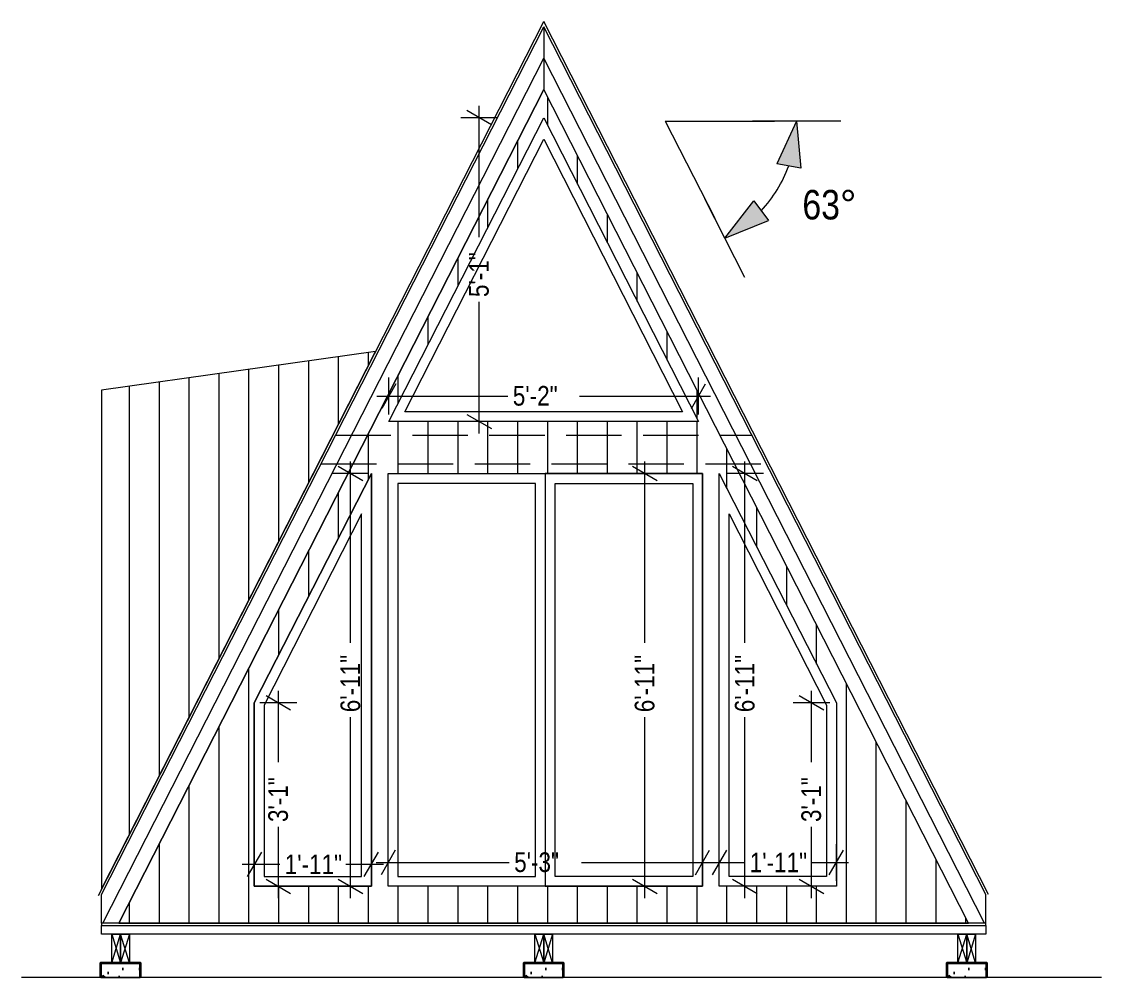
# Model space of a CAD drawing. Header units: millimetres. Extents: x -439715 to -404390, y 28946 to 67850.
# Drawn here: x -409885 to -404390, y 45985 to 50849 of the extents above; entities that cross this region are included whole.
import ezdxf

# ---------------------------------------------------------------- set-up
doc = ezdxf.new("R2010")
doc.units = ezdxf.units.MM
doc.header["$MEASUREMENT"] = 0
doc.linetypes.add('Hidden Line', pattern=[391.222223, 282.222223, -109])
for name, color, linetype, lineweight in [('2D Drafting - General_Pen_No__1', 7, 'Continuous', 13), ('2D Drafting - General_Pen_No__6', 5, 'Continuous', 35), ('A-raam_Pen_No__1', 7, 'Continuous', 13), ('Dimensioning - General_Pen_No__1', 7, 'Continuous', 13), ('vundament_Pen_No__1', 7, 'Continuous', 13), ('vundament_Pen_No__7', 7, 'Continuous', 35)]:
    doc.layers.add(name, color=color, linetype=linetype, lineweight=lineweight)
doc.layers.add('Dimensioning - General', color=7, linetype='Continuous')
doc.styles.add('GENERATED_STYLE_2', font='techl___.ttf')
doc.dimstyles.new('GENERATED_STYLE__3', dxfattribs={"dimtxt": 100, "dimasz": 95, "dimexe": 0.18, "dimexo": 0.0625, "dimgap": 0.09, "dimtad": 0, "dimdec": 0, "dimlfac": 0.03937, "dimzin": 0, "dimdsep": 46, "dimlunit": 4, "dimtxsty": 'GENERATED_STYLE_2', "dimblk": 'ARROWHEAD_2', "dimblk1": 'ARROWHEAD_2', "dimblk2": 'ARROWHEAD_2', "dimcen": 0.09, "dimse1": 1, "dimse2": 1, "dimclrd": 7, "dimclre": 7, "dimclrt": 7, "dimadec": 0, "dimazin": 0, "dimtfac": 1, "dimtdec": 4, "dimtmove": 0, "dimatfit": 3, "dimfxl": 1, "dimtolj": 1, "dimtzin": 0, "dimarcsym": 0})
doc.dimstyles.new('GENERATED_STYLE__4', dxfattribs={"dimtxt": 100, "dimasz": 95, "dimexe": 0.18, "dimexo": 0.0625, "dimgap": 0.09, "dimtad": 0, "dimtih": 1, "dimtoh": 1, "dimdec": 0, "dimlfac": 0.03937, "dimzin": 0, "dimdsep": 46, "dimlunit": 4, "dimtxsty": 'GENERATED_STYLE_2', "dimblk": 'ARROWHEAD_2', "dimblk1": 'ARROWHEAD_2', "dimblk2": 'ARROWHEAD_2', "dimcen": 0.09, "dimse1": 1, "dimse2": 1, "dimclrd": 7, "dimclre": 7, "dimclrt": 7, "dimadec": 0, "dimazin": 0, "dimtfac": 1, "dimtdec": 4, "dimtmove": 0, "dimatfit": 3, "dimfxl": 1, "dimtolj": 1, "dimtzin": 0, "dimarcsym": 0})
doc.dimstyles.new('GENERATED_STYLE__5', dxfattribs={"dimtxt": 150, "dimasz": 228, "dimexe": 0.18, "dimexo": 40, "dimgap": 0.09, "dimtad": 1, "dimtih": 1, "dimtoh": 1, "dimdec": 0, "dimzin": 0, "dimdsep": 46, "dimtxsty": 'GENERATED_STYLE_2', "dimblk": 'ARROWHEAD_5', "dimblk1": 'ARROWHEAD_5', "dimblk2": 'ARROWHEAD_5', "dimcen": 0.09, "dimclrd": 7, "dimclre": 7, "dimclrt": 7, "dimadec": 0, "dimazin": 0, "dimtfac": 1, "dimtdec": 4, "dimtmove": 0, "dimatfit": 3, "dimfxl": 1, "dimtolj": 1, "dimtzin": 0, "dimarcsym": 0})
pattern_1 = [(90, (0, 0), (-152, 0), [])]

# ---------------------------------------------------------------- blocks, each defined once
blk = doc.blocks.new('*D156')
at = {"layer": 'Dimensioning - General_Pen_No__1', "color": 7, "linetype": 'Continuous', "lineweight": 13, "transparency": 16777216}
for p, q in [((-408148.3, 48513), (-408273.3, 48585.2)), ((-408210.8, 48549.1), (-408210.8, 48610.2)), ((-408117.1, 48549.1), (-408304.6, 48549.1)), ((-408210.8, 47688.4), (-408210.8, 48549.1)), ((-408210.8, 46449.1), (-408210.8, 47309.9)), ((-408273.3, 46485.2), (-408148.3, 46413)), ((-408117.1, 46449.1), (-408304.6, 46449.1)), ((-408210.8, 46388), (-408210.8, 46449.1))]:
    blk.add_line(p, q, dxfattribs=at)
at = {"layer": 'Dimensioning - General_Pen_No__1', "color": 7, "lineweight": 13, "transparency": 16777216, "insert": (-408160.8, 47334.8), "char_height": 100, "attachment_point": 7, "rotation": 90, "style": 'GENERATED_STYLE_2'}
blk.add_mtext('\\A1;{\\pql;\\fTechnicLite|b0|i0|c2|p2;6\'-11"}', dxfattribs=at)
blk = doc.blocks.new('ARROWHEAD_2')
at = {"color": 0, "linetype": 'Continuous', "lineweight": 0}
for p, q in [((-0.378, -0.655), (0.378, 0.655)), ((0, 0), (-1, 0))]:
    blk.add_line(p, q, dxfattribs=at)
blk = doc.blocks.new('*D157')
at = {"layer": 'Dimensioning - General_Pen_No__1', "color": 7, "linetype": 'Continuous', "lineweight": 13, "transparency": 16777216}
for p, q in [((-408701, 46467), (-408701, 46654.5)), ((-408104.9, 46467), (-408104.9, 46654.5)), ((-408664.9, 46623.2), (-408737.1, 46498.2)), ((-408141, 46498.2), (-408068.8, 46623.2)), ((-408762.1, 46560.7), (-408701, 46560.7)), ((-408701, 46560.7), (-408570.9, 46560.7)), ((-408235.1, 46560.7), (-408104.9, 46560.7)), ((-408104.9, 46560.7), (-408043.8, 46560.7))]:
    blk.add_line(p, q, dxfattribs=at)
at = {"layer": 'Dimensioning - General_Pen_No__1', "color": 7, "lineweight": 13, "transparency": 16777216, "insert": (-408546, 46510.7), "char_height": 100, "attachment_point": 7, "style": 'GENERATED_STYLE_2'}
blk.add_mtext('\\A1;{\\pql;\\fTechnicLite|b0|i0|c2|p2;1\'-11"}', dxfattribs=at)
blk = doc.blocks.new('*D158')
at = {"layer": 'Dimensioning - General_Pen_No__1', "color": 7, "linetype": 'Continuous', "lineweight": 13, "transparency": 16777216}
for p, q in [((-408515.7, 47346), (-408640.7, 47418.1)), ((-408578.2, 47382), (-408578.2, 47443.2)), ((-408484.4, 47382), (-408671.9, 47382)), ((-408578.2, 47080.1), (-408578.2, 47382)), ((-408578.2, 46449.1), (-408578.2, 46751.1)), ((-408640.7, 46485.2), (-408515.7, 46413)), ((-408484.4, 46449.1), (-408671.9, 46449.1)), ((-408578.2, 46388), (-408578.2, 46449.1))]:
    blk.add_line(p, q, dxfattribs=at)
at = {"layer": 'Dimensioning - General_Pen_No__1', "color": 7, "lineweight": 13, "transparency": 16777216, "insert": (-408528.2, 46775.9), "char_height": 100, "attachment_point": 7, "rotation": 90, "style": 'GENERATED_STYLE_2'}
blk.add_mtext('\\A1;{\\pql;\\fTechnicLite|b0|i0|c2|p2;3\'-1"}', dxfattribs=at)
blk = doc.blocks.new('*D159')
at = {"layer": 'Dimensioning - General_Pen_No__1', "color": 7, "linetype": 'Continuous', "lineweight": 13, "transparency": 16777216}
for p, q in [((-408016.2, 48850), (-408016.2, 49037.5)), ((-406440.5, 48850), (-406440.5, 49037.5)), ((-407980.1, 49006.2), (-408052.3, 48881.2)), ((-406476.5, 48881.2), (-406404.4, 49006.2)), ((-408077.3, 48943.7), (-408016.2, 48943.7)), ((-408016.2, 48943.7), (-407410.3, 48943.7)), ((-407046.4, 48943.7), (-406440.5, 48943.7)), ((-406440.5, 48943.7), (-406379.3, 48943.7))]:
    blk.add_line(p, q, dxfattribs=at)
at = {"layer": 'Dimensioning - General_Pen_No__1', "color": 7, "lineweight": 13, "transparency": 16777216, "insert": (-407385.4, 48893.7), "char_height": 100, "attachment_point": 7, "style": 'GENERATED_STYLE_2'}
blk.add_mtext('\\A1;{\\pql;\\fTechnicLite|b0|i0|c2|p2;5\'-2"}', dxfattribs=at)
blk = doc.blocks.new('*D160')
at = {"layer": 'Dimensioning - General_Pen_No__1', "color": 7, "linetype": 'Continuous', "lineweight": 13, "transparency": 16777216}
for p, q in [((-407494.2, 50324.3), (-407619.2, 50396.5)), ((-407556.7, 50360.4), (-407556.7, 50421.5)), ((-407462.9, 50360.4), (-407650.4, 50360.4)), ((-407556.7, 49751.8), (-407556.7, 50360.4)), ((-407556.7, 48814.1), (-407556.7, 49422.8)), ((-407619.2, 48850.2), (-407494.2, 48778)), ((-407462.9, 48814.1), (-407650.4, 48814.1)), ((-407556.7, 48753), (-407556.7, 48814.1))]:
    blk.add_line(p, q, dxfattribs=at)
at = {"layer": 'Dimensioning - General_Pen_No__1', "color": 7, "lineweight": 13, "transparency": 16777216, "insert": (-407506.7, 49447.6), "char_height": 100, "attachment_point": 7, "rotation": 90, "style": 'GENERATED_STYLE_2'}
blk.add_mtext('\\A1;{\\pql;\\fTechnicLite|b0|i0|c2|p2;5\'-1"}', dxfattribs=at)
blk = doc.blocks.new('*D161')
at = {"layer": 'Dimensioning - General_Pen_No__1', "color": 7, "linetype": 'Continuous', "lineweight": 13, "transparency": 16777216}
for p, q in [((-406141.7, 48513), (-406266.7, 48585.2)), ((-406204.2, 48549.1), (-406204.2, 48610.2)), ((-406110.4, 48549.1), (-406297.9, 48549.1)), ((-406204.2, 47688.4), (-406204.2, 48549.1)), ((-406204.2, 46449.1), (-406204.2, 47309.9)), ((-406266.7, 46485.2), (-406141.7, 46413)), ((-406110.4, 46449.1), (-406297.9, 46449.1)), ((-406204.2, 46388), (-406204.2, 46449.1))]:
    blk.add_line(p, q, dxfattribs=at)
at = {"layer": 'Dimensioning - General_Pen_No__1', "color": 7, "lineweight": 13, "transparency": 16777216, "insert": (-406154.2, 47334.8), "char_height": 100, "attachment_point": 7, "rotation": 90, "style": 'GENERATED_STYLE_2'}
blk.add_mtext('\\A1;{\\pql;\\fTechnicLite|b0|i0|c2|p2;6\'-11"}', dxfattribs=at)
blk = doc.blocks.new('*D162')
at = {"layer": 'Dimensioning - General_Pen_No__1', "color": 7, "linetype": 'Continuous', "lineweight": 13, "transparency": 16777216}
for p, q in [((-406334.9, 46476.4), (-406334.9, 46663.9)), ((-405738.8, 46476.4), (-405738.8, 46663.9)), ((-406298.8, 46632.7), (-406371, 46507.7)), ((-405774.9, 46507.7), (-405702.8, 46632.7)), ((-406396, 46570.2), (-406334.9, 46570.2)), ((-406334.9, 46570.2), (-406204.8, 46570.2)), ((-405869, 46570.2), (-405738.8, 46570.2)), ((-405738.8, 46570.2), (-405677.7, 46570.2))]:
    blk.add_line(p, q, dxfattribs=at)
at = {"layer": 'Dimensioning - General_Pen_No__1', "color": 7, "lineweight": 13, "transparency": 16777216, "insert": (-406179.9, 46520.2), "char_height": 100, "attachment_point": 7, "style": 'GENERATED_STYLE_2'}
blk.add_mtext('\\A1;{\\pql;\\fTechnicLite|b0|i0|c2|p2;1\'-11"}', dxfattribs=at)
blk = doc.blocks.new('*D163')
at = {"layer": 'Dimensioning - General_Pen_No__1', "color": 7, "linetype": 'Continuous', "lineweight": 13, "transparency": 16777216}
for p, q in [((-405803.2, 47346), (-405928.2, 47418.1)), ((-405865.7, 47382), (-405865.7, 47443.2)), ((-405772, 47382), (-405959.5, 47382)), ((-405865.7, 47080.1), (-405865.7, 47382)), ((-405865.7, 46449.1), (-405865.7, 46751.1)), ((-405928.2, 46485.2), (-405803.2, 46413)), ((-405772, 46449.1), (-405959.5, 46449.1)), ((-405865.7, 46388), (-405865.7, 46449.1))]:
    blk.add_line(p, q, dxfattribs=at)
at = {"layer": 'Dimensioning - General_Pen_No__1', "color": 7, "lineweight": 13, "transparency": 16777216, "insert": (-405815.7, 46775.9), "char_height": 100, "attachment_point": 7, "rotation": 90, "style": 'GENERATED_STYLE_2'}
blk.add_mtext('\\A1;{\\pql;\\fTechnicLite|b0|i0|c2|p2;3\'-1"}', dxfattribs=at)
blk = doc.blocks.new('*D164')
at = {"layer": 'Dimensioning - General_Pen_No__1', "color": 7, "linetype": 'Continuous', "lineweight": 13, "transparency": 16777216}
for p, q in [((-408019.9, 46476.4), (-408019.9, 46663.9)), ((-406419.9, 46476.4), (-406419.9, 46663.9)), ((-407983.8, 46632.7), (-408056, 46507.7)), ((-406456, 46507.7), (-406383.8, 46632.7)), ((-408081, 46570.2), (-408019.9, 46570.2)), ((-408019.9, 46570.2), (-407403.3, 46570.2)), ((-407036.5, 46570.2), (-406419.9, 46570.2)), ((-406419.9, 46570.2), (-406358.8, 46570.2))]:
    blk.add_line(p, q, dxfattribs=at)
at = {"layer": 'Dimensioning - General_Pen_No__1', "color": 7, "lineweight": 13, "transparency": 16777216, "insert": (-407378.5, 46520.2), "char_height": 100, "attachment_point": 7, "style": 'GENERATED_STYLE_2'}
blk.add_mtext('\\A1;{\\pql;\\fTechnicLite|b0|i0|c2|p2;5\'-3"}', dxfattribs=at)
blk = doc.blocks.new('*D165')
at = {"layer": 'Dimensioning - General_Pen_No__1', "color": 7, "linetype": 'Continuous', "lineweight": 13, "transparency": 16777216}
for p, q in [((-406651.1, 48513), (-406776.1, 48585.2)), ((-406713.6, 48549.1), (-406713.6, 48610.2)), ((-406619.9, 48549.1), (-406807.4, 48549.1)), ((-406713.6, 47688.4), (-406713.6, 48549.1)), ((-406713.6, 46449.1), (-406713.6, 47309.9)), ((-406776.1, 46485.2), (-406651.1, 46413)), ((-406619.9, 46449.1), (-406807.4, 46449.1)), ((-406713.6, 46388), (-406713.6, 46449.1))]:
    blk.add_line(p, q, dxfattribs=at)
at = {"layer": 'Dimensioning - General_Pen_No__1', "color": 7, "lineweight": 13, "transparency": 16777216, "insert": (-406663.6, 47334.8), "char_height": 100, "attachment_point": 7, "rotation": 90, "style": 'GENERATED_STYLE_2'}
blk.add_mtext('\\A1;{\\pql;\\fTechnicLite|b0|i0|c2|p2;6\'-11"}', dxfattribs=at)
blk = doc.blocks.new('*D187')
at = {"layer": 'Dimensioning - General_Pen_No__1', "linetype": 'Continuous', "lineweight": 13, "transparency": 16777216}
for points in [[(-405941.2, 50343.3), (-406042.5, 50125.8), (-405920.2, 50104.3)], [(-406306.4, 49747.4), (-406083.9, 49837.2), (-406158.6, 49936.5)]]:
    blk.add_hatch(color=7, dxfattribs=at).paths.add_polyline_path(points)
at = {"layer": 'Dimensioning - General_Pen_No__1', "color": 7, "linetype": 'Continuous', "lineweight": 13, "transparency": 16777216}
for p, q in [((-405716.2, 50343.3), (-406166.2, 50343.3)), ((-405941.2, 50343.3), (-406042.5, 50125.8)), ((-405941.2, 50343.3), (-405920.2, 50104.3)), ((-405920.2, 50104.3), (-406042.5, 50125.8)), ((-406204.2, 49547), (-406408.5, 49947.9)), ((-406306.4, 49747.4), (-406158.6, 49936.5)), ((-406158.6, 49936.5), (-406083.9, 49837.2)), ((-406306.4, 49747.4), (-406083.9, 49837.2))]:
    blk.add_line(p, q, dxfattribs=at)
blk.add_arc((-406610, 50343.3), 668.7, 316.9571, 340.0429, dxfattribs=at)
at = {"layer": 'Dimensioning - General_Pen_No__1', "color": 7, "lineweight": 13, "transparency": 16777216, "insert": (-405911.9, 49840.5), "char_height": 150, "attachment_point": 7, "style": 'GENERATED_STYLE_2'}
blk.add_mtext('\\A1;{\\pql;\\fTechnicLite|b0|i0|c2|p2;63°}', dxfattribs=at)
blk = doc.blocks.new('ARROWHEAD_5')
at = {"linetype": 'Continuous', "lineweight": 0}
blk.add_hatch(color=0, dxfattribs=at).paths.add_polyline_path([(-1, 0.2679), (0, 0), (-1, -0.2679)])
at = {"color": 0, "linetype": 'Continuous', "lineweight": 0}
blk.add_line((0, 0), (-1, 0), dxfattribs=at)

msp = doc.modelspace()

# ---------------------------------------------------------------- hatches: boundary and pattern name
at = {"layer": '2D Drafting - General_Pen_No__1', "linetype": 'Continuous', "lineweight": 13}
h = msp.add_hatch(dxfattribs=at)
h.set_pattern_fill('PLANK_FLOOR_VERT', style=0, pattern_type=2)
h.set_pattern_definition(pattern_1)
h.paths.add_polyline_path([(-407228.3, 50503.6), (-409389.5, 46262.1), (-405067.2, 46262.1)])
h.paths.add_polyline_path([(-408019.9, 46449.1), (-408019.9, 48549.1), (-406419.9, 48549.1), (-406419.9, 46449.1)], flags=0)
h.paths.add_polyline_path([(-408016.2, 48814.1), (-407228.3, 50360.4), (-406440.5, 48814.1)], flags=0)
h.paths.add_polyline_path([(-406334.9, 48549.1), (-405738.8, 47382), (-405738.8, 46449.1), (-406334.9, 46449.1)], flags=0)
h.paths.add_polyline_path([(-408701, 47382), (-408104.9, 48549.1), (-408104.9, 46449.1), (-408701, 46449.1)], flags=0)
h = msp.add_hatch(dxfattribs=at)
h.set_pattern_fill('PLANK_FLOOR_VERT', style=0, pattern_type=2)
h.set_pattern_definition(pattern_1)
h.paths.add_polyline_path([(-409478.3, 48974.5), (-409478.3, 46433.8), (-408083.8, 49170.5)])
at = {"layer": 'vundament_Pen_No__7', "linetype": 'Continuous', "lineweight": 35}
h = msp.add_hatch(dxfattribs=at)
h.set_pattern_fill('AR_CONC', style=0, pattern_type=2)
h.set_pattern_definition([(50, (-2256297.87, -634404.9), (-182.184669, 15.939086), [19.05, -209.55]), (355, (-2256297.87, -634404.9), (-35.242826, 191.056643), [15.24, -167.64]), (100.451, (-2256282.68, -634406.23), (146.942502, 175.116688), [16.19, -178.09]), (46.1842, (-2256297.87, -634354.1), (-271.07904, 42.042328), [28.575, -314.325]), (96.6356, (-2256275.28, -634357.6), (237.404234, 247.425556), [24.285, -267.135]), (351.184, (-2256297.87, -634354.1), (237.404606, 247.425118), [22.86, -251.46]), (21, (-2256272.47, -634366.8), (-151.61488, 102.265519), [19.05, -209.55]), (326, (-2256272.47, -634366.8), (61.802028, 184.187966), [15.24, -167.64]), (71.4514, (-2256259.83, -634375.32), (213.41649, 81.922858), [16.19, -178.09]), (37.5, (-2256297.865, -634404.9), (3.0886033, 84.5550389), [0, -165.608, 0, -170.18, 0, -168.275]), (7.5, (-2256297.865, -634404.9), (66.8196625, 100.180575), [0, -97.028, 0, -161.798, 0, -64.135]), (327.5, (-2256354.51, -634404.9), (-135.5905952, 5.728744), [0, -63.5, 0, -198.12, 0, -262.89]), (317.5, (-2256379.91, -634404.9), (148.1291814, 25.426491), [0, -82.55, 0, -131.572, 0, -186.69])])
h.paths.add_polyline_path([(-409280.8, 46060.1), (-409480.8, 46060.1), (-409480.8, 45985.2), (-409280.8, 45985.2)])
h = msp.add_hatch(dxfattribs=at)
h.set_pattern_fill('AR_CONC', style=0, pattern_type=2)
h.set_pattern_definition([(50, (-2254145.37, -634404.9), (-182.184669, 15.939086), [19.05, -209.55]), (355, (-2254145.37, -634404.9), (-35.242826, 191.056643), [15.24, -167.64]), (100.451, (-2254130.18, -634406.23), (146.942502, 175.116688), [16.19, -178.09]), (46.1842, (-2254145.37, -634354.1), (-271.07904, 42.042328), [28.575, -314.325]), (96.6356, (-2254122.78, -634357.6), (237.404234, 247.425556), [24.285, -267.135]), (351.184, (-2254145.37, -634354.1), (237.404606, 247.425118), [22.86, -251.46]), (21, (-2254119.97, -634366.8), (-151.61488, 102.265519), [19.05, -209.55]), (326, (-2254119.97, -634366.8), (61.802028, 184.187966), [15.24, -167.64]), (71.4514, (-2254107.33, -634375.32), (213.41649, 81.922858), [16.19, -178.09]), (37.5, (-2254145.365, -634404.9), (3.0886033, 84.5550389), [0, -165.608, 0, -170.18, 0, -168.275]), (7.5, (-2254145.365, -634404.9), (66.8196625, 100.180575), [0, -97.028, 0, -161.798, 0, -64.135]), (327.5, (-2254202.01, -634404.9), (-135.5905952, 5.728744), [0, -63.5, 0, -198.12, 0, -262.89]), (317.5, (-2254227.41, -634404.9), (148.1291814, 25.426491), [0, -82.55, 0, -131.572, 0, -186.69])])
h.paths.add_polyline_path([(-407128.3, 46060.1), (-407328.3, 46060.1), (-407328.3, 45985.2), (-407128.3, 45985.2)])
h = msp.add_hatch(dxfattribs=at)
h.set_pattern_fill('AR_CONC', style=0, pattern_type=2)
h.set_pattern_definition([(50, (-2251992.87, -634404.9), (-182.184669, 15.939086), [19.05, -209.55]), (355, (-2251992.87, -634404.9), (-35.242826, 191.056643), [15.24, -167.64]), (100.451, (-2251977.68, -634406.23), (146.942502, 175.116688), [16.19, -178.09]), (46.1842, (-2251992.87, -634354.1), (-271.07904, 42.042328), [28.575, -314.325]), (96.6356, (-2251970.28, -634357.6), (237.404234, 247.425556), [24.285, -267.135]), (351.184, (-2251992.87, -634354.1), (237.404606, 247.425118), [22.86, -251.46]), (21, (-2251967.47, -634366.8), (-151.61488, 102.265519), [19.05, -209.55]), (326, (-2251967.47, -634366.8), (61.802028, 184.187966), [15.24, -167.64]), (71.4514, (-2251954.83, -634375.32), (213.41649, 81.922858), [16.19, -178.09]), (37.5, (-2251992.865, -634404.9), (3.0886033, 84.5550389), [0, -165.608, 0, -170.18, 0, -168.275]), (7.5, (-2251992.865, -634404.9), (66.8196625, 100.180575), [0, -97.028, 0, -161.798, 0, -64.135]), (327.5, (-2252049.51, -634404.9), (-135.5905952, 5.728744), [0, -63.5, 0, -198.12, 0, -262.89]), (317.5, (-2252074.91, -634404.9), (148.1291814, 25.426491), [0, -82.55, 0, -131.572, 0, -186.69])])
h.paths.add_polyline_path([(-404975.8, 46060.1), (-405175.8, 46060.1), (-405175.8, 45985.2), (-404975.8, 45985.2)])

# ---------------------------------------------------------------- linework, layer by layer
at = {"layer": '2D Drafting - General_Pen_No__1', "color": 7, "linetype": 'Continuous', "lineweight": 13}
for p, q in [((-409494.1, 46402.6), (-407228.3, 50849.4)), ((-409478.3, 46407.1), (-407228.3, 50823)), ((-404964.9, 46407.2), (-407228.3, 50849.4)), ((-404978.3, 46407.1), (-407228.3, 50823)), ((-407228.3, 50823), (-407228.3, 50503.6)), ((-409470.9, 46262.1), (-407228.3, 50663.3)), ((-404985.8, 46262.1), (-407228.3, 50663.3)), ((-409389.5, 46262.1), (-407228.3, 50503.6)), ((-405067.2, 46262.1), (-407228.3, 50503.6)), ((-406610, 50343.3), (-406054.4, 50343.3)), ((-406610, 50343.3), (-406357.7, 49848.3)), ((-409478.3, 46262.1), (-409478.3, 46407.1)), ((-404978.3, 46262.1), (-404978.3, 46407.1)), ((-409425.8, 46060.1), (-409380.8, 46205.1)), ((-409425.8, 46205.1), (-409380.8, 46060.1)), ((-409335.8, 46060.1), (-409380.8, 46205.1)), ((-409335.8, 46205.1), (-409380.8, 46060.1)), ((-407273.3, 46060.1), (-407228.3, 46205.1)), ((-407273.3, 46205.1), (-407228.3, 46060.1)), ((-407183.3, 46060.1), (-407228.3, 46205.1)), ((-407183.3, 46205.1), (-407228.3, 46060.1)), ((-405120.8, 46060.1), (-405075.8, 46205.1)), ((-405120.8, 46205.1), (-405075.8, 46060.1)), ((-405030.8, 46060.1), (-405075.8, 46205.1)), ((-405030.8, 46205.1), (-405075.8, 46060.1)), ((-404390.5, 45985.2), (-409884.7, 45985.2))]:
    msp.add_line(p, q, dxfattribs=at)
at = {"layer": '2D Drafting - General_Pen_No__1', "color": 7, "linetype": 'Continuous', "lineweight": 13, "flags": 128}
for points in [[(-407228.3, 50503.6), (-409389.5, 46262.1), (-405067.2, 46262.1)], [(-408016.2, 48814.1), (-407228.3, 50360.4), (-406440.5, 48814.1)], [(-407228.3, 50360.4), (-406440.5, 48814.1), (-408016.2, 48814.1)], [(-407228.3, 50250.3), (-406522, 48864.1), (-407934.6, 48864.1)], [(-409478.3, 48974.5), (-409478.3, 46433.8), (-408083.8, 49170.5)], [(-408701, 47382), (-408104.9, 48549.1), (-408104.9, 46449.1), (-408701, 46449.1)], [(-408104.9, 48549.1), (-408701, 47382), (-408701, 46449.1), (-408104.9, 46449.1)], [(-408019.9, 46449.1), (-408019.9, 48549.1), (-406419.9, 48549.1), (-406419.9, 46449.1)], [(-408019.9, 48549.1), (-407219.9, 48549.1), (-407219.9, 46449.1), (-408019.9, 46449.1)], [(-408019.9, 48549.1), (-406419.9, 48549.1), (-406419.9, 46449.1), (-408019.9, 46449.1)], [(-406419.9, 48549.1), (-407219.9, 48549.1), (-407219.9, 46449.1), (-406419.9, 46449.1)], [(-406334.9, 48549.1), (-405738.8, 47382), (-405738.8, 46449.1), (-406334.9, 46449.1)], [(-406334.9, 48549.1), (-405738.8, 47382), (-405738.8, 46449.1), (-406334.9, 46449.1)], [(-407269.9, 48499.1), (-407969.9, 48499.1), (-407969.9, 46499.1), (-407269.9, 46499.1)], [(-407169.9, 48499.1), (-406469.9, 48499.1), (-406469.9, 46499.1), (-407169.9, 46499.1)], [(-408154.9, 48343.7), (-408651, 47370), (-408651, 46499.1), (-408154.9, 46499.1)], [(-406284.9, 48343.7), (-405788.8, 47370), (-405788.8, 46499.1), (-406284.9, 46499.1)], [(-409478.3, 46250.1), (-404978.3, 46250.1), (-404978.3, 46262.1), (-409478.3, 46262.1)], [(-409478.3, 46250.1), (-404978.3, 46250.1), (-404978.3, 46205.1), (-409478.3, 46205.1)], [(-409425.8, 46205.1), (-409380.8, 46205.1), (-409380.8, 46060.1), (-409425.8, 46060.1)], [(-409380.8, 46205.1), (-409335.8, 46205.1), (-409335.8, 46060.1), (-409380.8, 46060.1)], [(-407273.3, 46205.1), (-407228.3, 46205.1), (-407228.3, 46060.1), (-407273.3, 46060.1)], [(-407228.3, 46205.1), (-407183.3, 46205.1), (-407183.3, 46060.1), (-407228.3, 46060.1)], [(-405120.8, 46205.1), (-405075.8, 46205.1), (-405075.8, 46060.1), (-405120.8, 46060.1)], [(-405075.8, 46205.1), (-405030.8, 46205.1), (-405030.8, 46060.1), (-405075.8, 46060.1)]]:
    msp.add_lwpolyline(points, close=True, dxfattribs=at)
at = {"layer": '2D Drafting - General_Pen_No__6', "color": 5, "linetype": 'Continuous', "lineweight": 35, "flags": 128}
for points in [[(-409480.8, 45985.2), (-409480.8, 46060.1), (-409280.8, 46060.1), (-409280.8, 45985.2)], [(-407328.3, 45985.2), (-407328.3, 46060.1), (-407128.3, 46060.1), (-407128.3, 45985.2)], [(-405175.8, 45985.2), (-405175.8, 46060.1), (-404975.8, 46060.1), (-404975.8, 45985.2)]]:
    msp.add_lwpolyline(points, dxfattribs=at)
at = {"layer": 'A-raam_Pen_No__1', "color": 7, "linetype": 'Hidden Line', "lineweight": 13}
for p, q in [((-408287.6, 48744.1), (-406169.1, 48744.1)), ((-408361.5, 48599.1), (-406095.2, 48599.1))]:
    msp.add_line(p, q, dxfattribs=at)
at = {"layer": 'vundament_Pen_No__1', "color": 7, "linetype": 'Continuous', "lineweight": 13, "flags": 128}
for points in [[(-409280.8, 46060.1), (-409480.8, 46060.1), (-409480.8, 45985.2), (-409280.8, 45985.2)], [(-407128.3, 46060.1), (-407328.3, 46060.1), (-407328.3, 45985.2), (-407128.3, 45985.2)], [(-404975.8, 46060.1), (-405175.8, 46060.1), (-405175.8, 45985.2), (-404975.8, 45985.2)]]:
    msp.add_lwpolyline(points, close=True, dxfattribs=at)

# ---------------------------------------------------------------- dimensions: what is measured, and where the dimension line sits
at = {"layer": 'Dimensioning - General', "color": 7, "linetype": 'Continuous', "lineweight": 13}
for base, p1, p2, picture, middle in [((-407556.7, 50360.4), (-406440.5, 48814.1), (-407228.3, 50360.4), '*D160', (-407556.7, 49595.9)), ((-408210.8, 48549.1), (-408104.9, 46449.1), (-408104.9, 48549.1), '*D156', (-408210.8, 47521.1)), ((-406713.6, 48549.1), (-406419.9, 46449.1), (-406419.9, 48549.1), '*D165', (-406713.6, 47521.1)), ((-406204.2, 48549.1), (-406334.9, 46449.1), (-406334.9, 48549.1), '*D161', (-406204.2, 47521.1)), ((-408578.2, 47382), (-408701, 46449.1), (-408701, 47382), '*D158', (-408578.2, 46924.2)), ((-405865.7, 47382), (-405738.8, 46449.1), (-405738.8, 47382), '*D163', (-405865.7, 46924.2))]:
    dim = msp.add_linear_dim(base=base, p1=p1, p2=p2, angle=90, dimstyle='GENERATED_STYLE__3', dxfattribs=at)
    dim.commit()
    dim.dimension.update_dxf_attribs({"geometry": picture, "text_midpoint": middle, "dimtype": 160, "text_rotation": 90})
dim = msp.add_angular_dim_3p(base=(-406039.8, 49993.9), center=(-406610, 50343.3), p1=(-406054.4, 50343.3), p2=(-406357.7, 49848.3), dimstyle='GENERATED_STYLE__5', dxfattribs=at)
dim.commit()
dim.dimension.update_dxf_attribs({"geometry": '*D187', "text_midpoint": (-405757.3, 49915.5), "dimtype": 165})
for base, p1, p2, picture, middle in [((-406440.5, 48943.7), (-408016.2, 48814.1), (-406440.5, 48814.1), '*D159', (-407237.2, 48943.7)), ((-408104.9, 46560.7), (-408701, 46449.1), (-408104.9, 46449.1), '*D157', (-408359.6, 46560.7)), ((-406419.9, 46570.2), (-408019.9, 46449.1), (-406419.9, 46449.1), '*D164', (-407230.2, 46570.2)), ((-405738.8, 46570.2), (-406334.9, 46449.1), (-405738.8, 46449.1), '*D162', (-405993.6, 46570.2))]:
    dim = msp.add_linear_dim(base=base, p1=p1, p2=p2, dimstyle='GENERATED_STYLE__4', dxfattribs=at)
    dim.commit()
    dim.dimension.update_dxf_attribs({"geometry": picture, "text_midpoint": middle, "dimtype": 160})

doc.saveas('drawing.dxf')
